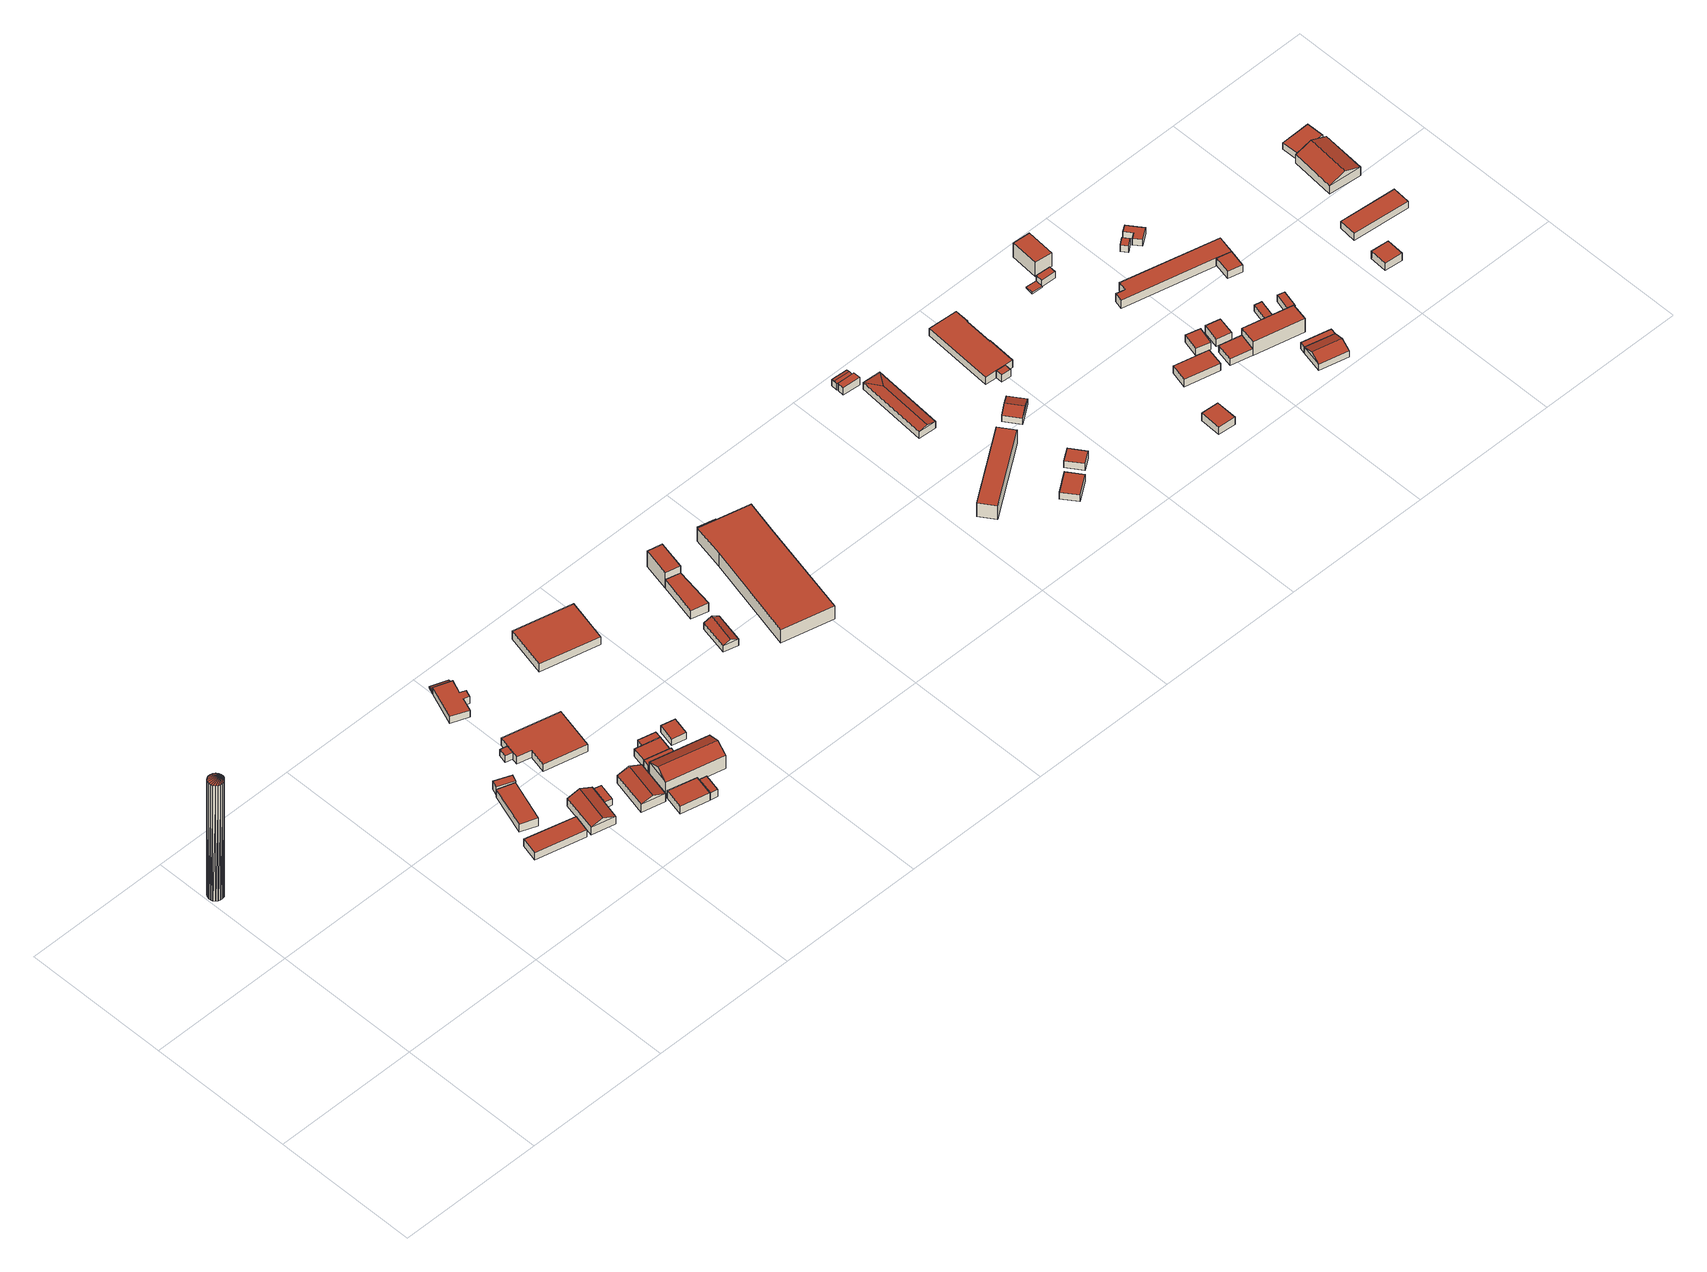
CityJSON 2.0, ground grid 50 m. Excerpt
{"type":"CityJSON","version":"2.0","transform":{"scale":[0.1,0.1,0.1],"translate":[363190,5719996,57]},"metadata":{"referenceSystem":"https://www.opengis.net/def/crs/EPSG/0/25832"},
"CityObjects":{
"building1":{"type":"Building","attributes":{"Geometrietyp2DReferenz":"1000","Gemeindeschluessel":"05513000","function":"51002_1251","roofType":"1000","measuredHeight":48.23},"geometry":[{"type":"Solid","lod":"2","boundaries":[[[[0,1,2]],[[1,3,2]],[[4,5,0]],[[5,1,0]],[[6,7,4]],[[7,5,4]],[[8,9,6]],[[9,7,6]],[[10,11,8]],[[11,9,8]],[[12,13,10]],[[13,11,10]],[[14,15,12]],[[15,13,12]],[[16,17,14]],[[17,15,14]],[[18,19,16]],[[19,17,16]],[[20,21,18]],[[21,19,18]],[[22,23,20]],[[23,21,20]],[[24,25,22]],[[25,23,22]],[[26,27,24]],[[27,25,24]],[[28,29,26]],[[29,27,26]],[[30,31,28]],[[31,29,28]],[[32,33,30]],[[33,31,30]],[[34,35,32]],[[35,33,32]],[[36,37,38]],[[38,37,34]],[[37,35,34]],[[39,36,38]],[[2,3,39]],[[3,36,39]],[[3,1,36]],[[1,5,36]],[[5,7,36]],[[7,9,36]],[[9,11,36]],[[11,13,36]],[[13,15,36]],[[15,17,36]],[[17,19,36]],[[19,21,36]],[[21,23,36]],[[23,25,36]],[[25,27,36]],[[27,29,36]],[[29,31,36]],[[31,33,36]],[[33,35,36]],[[35,37,36]],[[0,2,4]],[[2,39,4]],[[39,38,4]],[[38,34,4]],[[34,32,4]],[[32,30,4]],[[30,28,4]],[[28,26,4]],[[26,24,4]],[[24,22,4]],[[22,20,4]],[[20,18,4]],[[18,16,4]],[[16,14,4]],[[14,12,4]],[[12,10,4]],[[10,8,4]],[[8,6,4]]]],"semantics":{"surfaces":[{"type":"WallSurface"},{"type":"GroundSurface"},{"type":"RoofSurface"}],"values":[[0,0,0,0,0,0,0,0,0,0,0,0,0,0,0,0,0,0,0,0,0,0,0,0,0,0,0,0,0,0,0,0,0,0,0,0,0,0,0,0,1,1,1,1,1,1,1,1,1,1,1,1,1,1,1,1,1,1,2,2,2,2,2,2,2,2,2,2,2,2,2,2,2,2,2,2]]}}]},
"building2":{"type":"Building","attributes":{"Geometrietyp2DReferenz":"3000","Gemeindeschluessel":"05513000","function":"31001_2200","roofType":"1000","measuredHeight":2.94},"address":[{"country":"Germany","locality":"Gelsenkirchen","thoroughfareNumber":"100","thoroughfareName":"Ulfkotter Straße"}],"geometry":[{"type":"Solid","lod":"2","boundaries":[[[[40,41,42,43]],[[44,45,41,40]],[[46,47,45,44]],[[43,42,47,46]],[[44,40,43,46]],[[41,45,47,42]]]],"semantics":{"surfaces":[{"type":"WallSurface"},{"type":"RoofSurface"},{"type":"GroundSurface"}],"values":[[0,0,0,0,1,2]]}}]},
"building3":{"type":"Building","attributes":{"Geometrietyp2DReferenz":"3000","Gemeindeschluessel":"05513000","function":"31001_2200","roofType":"1000","measuredHeight":3.27},"address":[{"country":"Germany","locality":"Gelsenkirchen","thoroughfareNumber":"100","thoroughfareName":"Ulfkotter Straße"}],"geometry":[{"type":"Solid","lod":"2","boundaries":[[[[48,49,50,51]],[[52,53,49,48]],[[54,55,53,52]],[[51,50,55,54]],[[52,48,51,54]],[[49,53,55,50]]]],"semantics":{"surfaces":[{"type":"WallSurface"},{"type":"RoofSurface"},{"type":"GroundSurface"}],"values":[[0,0,0,0,1,2]]}}]},
"building4":{"type":"Building","attributes":{"Geometrietyp2DReferenz":"3000","Gemeindeschluessel":"05513000","function":"31001_2200","roofType":"1000","measuredHeight":3.26},"address":[{"country":"Germany","locality":"Gelsenkirchen","thoroughfareNumber":"100","thoroughfareName":"Ulfkotter Straße"}],"geometry":[{"type":"Solid","lod":"2","boundaries":[[[[56,57,58,59]],[[60,56,59,61]],[[62,57,56,60]],[[63,58,57,62]],[[61,59,58,63]],[[62,60,61,63]]]],"semantics":{"surfaces":[{"type":"GroundSurface"},{"type":"WallSurface"},{"type":"RoofSurface"}],"values":[[0,1,1,1,1,2]]}}]},
"building5":{"type":"Building","attributes":{"Geometrietyp2DReferenz":"3000","Gemeindeschluessel":"05513000","function":"31001_2200","roofType":"3100","measuredHeight":4.9},"address":[{"country":"Germany","locality":"Gelsenkirchen","thoroughfareNumber":"100","thoroughfareName":"Ulfkotter Straße"}],"geometry":[{"type":"Solid","lod":"2","boundaries":[[[[64,65,66,67]],[[68,69,65,64]],[[70,71,69,68]],[[67,66,71,70]],[[64,72,68]],[[70,73,67]],[[67,73,72,64]],[[68,72,73,70]],[[65,69,71,66]]]],"semantics":{"surfaces":[{"type":"WallSurface"},{"type":"RoofSurface"},{"type":"GroundSurface"}],"values":[[0,0,0,0,0,0,1,1,2]]}}]},
"building6":{"type":"Building","attributes":{"Geometrietyp2DReferenz":"3000","Gemeindeschluessel":"05513000","function":"31001_2200","roofType":"1000","measuredHeight":2.6},"address":[{"country":"Germany","locality":"Gelsenkirchen","thoroughfareNumber":"100","thoroughfareName":"Ulfkotter Straße"}],"geometry":[{"type":"Solid","lod":"2","boundaries":[[[[74,75,76,77]],[[78,79,75,74]],[[80,81,79,78]],[[77,76,81,80]],[[78,74,77,80]],[[75,79,81,76]]]],"semantics":{"surfaces":[{"type":"WallSurface"},{"type":"RoofSurface"},{"type":"GroundSurface"}],"values":[[0,0,0,0,1,2]]}}]},
"building7":{"type":"Building","attributes":{"Geometrietyp2DReferenz":"3000","Gemeindeschluessel":"05513000","function":"31001_2200","roofType":"1000","measuredHeight":2.62},"address":[{"country":"Germany","locality":"Gelsenkirchen","thoroughfareNumber":"100","thoroughfareName":"Ulfkotter Straße"}],"geometry":[{"type":"Solid","lod":"2","boundaries":[[[[82,83,84,85]],[[86,87,83,82]],[[88,89,87,86]],[[85,84,89,88]],[[86,82,85,88]],[[83,87,89,84]]]],"semantics":{"surfaces":[{"type":"WallSurface"},{"type":"RoofSurface"},{"type":"GroundSurface"}],"values":[[0,0,0,0,1,2]]}}]},
"building8":{"type":"Building","attributes":{"Geometrietyp2DReferenz":"3000","Gemeindeschluessel":"05513000","function":"31001_2200","roofType":"3100","measuredHeight":4.83},"address":[{"country":"Germany","locality":"Gelsenkirchen","thoroughfareNumber":"100","thoroughfareName":"Ulfkotter Straße"}],"geometry":[{"type":"Solid","lod":"2","boundaries":[[[[90,91,92,93]],[[94,95,91,90]],[[96,97,95,94]],[[93,92,97,96]],[[90,98,94]],[[96,99,93]],[[93,99,98,90]],[[94,98,99,96]],[[91,95,97,92]]]],"semantics":{"surfaces":[{"type":"WallSurface"},{"type":"RoofSurface"},{"type":"GroundSurface"}],"values":[[0,0,0,0,0,0,1,1,2]]}}]},
"building9":{"type":"Building","attributes":{"Geometrietyp2DReferenz":"3000","Gemeindeschluessel":"05513000","function":"31001_2200","roofType":"1000","measuredHeight":2.91},"address":[{"country":"Germany","locality":"Gelsenkirchen","thoroughfareNumber":"100","thoroughfareName":"Ulfkotter Straße"}],"geometry":[{"type":"Solid","lod":"2","boundaries":[[[[100,101,102,103]],[[104,105,101,100]],[[106,107,105,104]],[[108,109,107,106]],[[110,111,109,108]],[[103,102,111,110]],[[108,106,104,100,103,110]],[[101,105,107,109,111,102]]]],"semantics":{"surfaces":[{"type":"WallSurface"},{"type":"RoofSurface"},{"type":"GroundSurface"}],"values":[[0,0,0,0,0,0,1,2]]}}]},
"building10":{"type":"Building","attributes":{"Geometrietyp2DReferenz":"3000","Gemeindeschluessel":"05513000","function":"31001_2200","roofType":"1000","measuredHeight":3.16},"address":[{"country":"Germany","locality":"Gelsenkirchen","thoroughfareNumber":"100","thoroughfareName":"Ulfkotter Straße"}],"geometry":[{"type":"Solid","lod":"2","boundaries":[[[[112,113,114,115]],[[116,117,113,112]],[[118,119,117,116]],[[115,114,119,118]],[[116,112,115,118]],[[113,117,119,114]]]],"semantics":{"surfaces":[{"type":"WallSurface"},{"type":"RoofSurface"},{"type":"GroundSurface"}],"values":[[0,0,0,0,1,2]]}}]},
"building11":{"type":"Building","attributes":{"Geometrietyp2DReferenz":"3000","Gemeindeschluessel":"05513000","function":"31001_2200","roofType":"1000","measuredHeight":2.81},"address":[{"country":"Germany","locality":"Gelsenkirchen","thoroughfareNumber":"100","thoroughfareName":"Ulfkotter Straße"}],"geometry":[{"type":"Solid","lod":"2","boundaries":[[[[120,121,122,123]],[[124,125,121,120]],[[126,127,125,124]],[[128,129,127,126]],[[130,131,129,128]],[[132,133,131,130]],[[134,135,133,132]],[[123,122,135,134]],[[132,130,128,126,124,120,123,134]],[[121,125,127,129,131,133,135,122]]]],"semantics":{"surfaces":[{"type":"WallSurface"},{"type":"RoofSurface"},{"type":"GroundSurface"}],"values":[[0,0,0,0,0,0,0,0,1,2]]}}]},
"building12":{"type":"Building","attributes":{"Geometrietyp2DReferenz":"3000","Gemeindeschluessel":"05513000","function":"31001_2200","roofType":"3100","measuredHeight":1.01},"address":[{"country":"Germany","locality":"Gelsenkirchen","thoroughfareNumber":"100","thoroughfareName":"Ulfkotter Straße"}],"geometry":[{"type":"Solid","lod":"2","boundaries":[[[[136,137,138,139]],[[140,141,137,136]],[[142,143,141,140]],[[139,138,143,142]],[[136,144,140]],[[142,145,139]],[[139,145,144,136]],[[140,144,145,142]],[[137,141,143,138]]]],"semantics":{"surfaces":[{"type":"WallSurface"},{"type":"RoofSurface"},{"type":"GroundSurface"}],"values":[[0,0,0,0,0,0,1,1,2]]}}]},
"building13":{"type":"Building","attributes":{"Geometrietyp2DReferenz":"3000","Gemeindeschluessel":"05513000","function":"31001_2200","roofType":"1000","measuredHeight":2.93},"address":[{"country":"Germany","locality":"Gelsenkirchen","thoroughfareNumber":"100","thoroughfareName":"Ulfkotter Straße"}],"geometry":[{"type":"Solid","lod":"2","boundaries":[[[[146,147,148,149]],[[150,151,147,146]],[[152,153,151,150]],[[149,148,153,152]],[[150,146,149,152]],[[147,151,153,148]]]],"semantics":{"surfaces":[{"type":"WallSurface"},{"type":"RoofSurface"},{"type":"GroundSurface"}],"values":[[0,0,0,0,1,2]]}}]},
"building14":{"type":"Building","attributes":{"Geometrietyp2DReferenz":"3000","Gemeindeschluessel":"05513000","function":"31001_2200","roofType":"1000","measuredHeight":2.98},"address":[{"country":"Germany","locality":"Gelsenkirchen","thoroughfareNumber":"100","thoroughfareName":"Ulfkotter Straße"}],"geometry":[{"type":"Solid","lod":"2","boundaries":[[[[154,155,156,157]],[[158,159,155,154]],[[160,161,159,158]],[[162,163,161,160]],[[157,156,163,162]],[[160,158,154,157,162]],[[155,159,161,163,156]]]],"semantics":{"surfaces":[{"type":"WallSurface"},{"type":"RoofSurface"},{"type":"GroundSurface"}],"values":[[0,0,0,0,0,1,2]]}}]},
"building15":{"type":"Building","attributes":{"Geometrietyp2DReferenz":"3000","Gemeindeschluessel":"05513000","function":"31001_2200","roofType":"3100","measuredHeight":7.47},"address":[{"country":"Germany","locality":"Gelsenkirchen","thoroughfareNumber":"100","thoroughfareName":"Ulfkotter Straße"}],"geometry":[{"type":"Solid","lod":"2","boundaries":[[[[164,165,166,167]],[[168,169,165,164]],[[170,171,169,168]],[[167,166,171,170]],[[164,172,168]],[[170,173,167]],[[167,173,172,164]],[[168,172,173,170]],[[165,169,171,166]]]],"semantics":{"surfaces":[{"type":"WallSurface"},{"type":"RoofSurface"},{"type":"GroundSurface"}],"values":[[0,0,0,0,0,0,1,1,2]]}}]},
"building16":{"type":"Building","attributes":{"Geometrietyp2DReferenz":"3000","Gemeindeschluessel":"05513000","function":"31001_2200","roofType":"1000","measuredHeight":2.99},"address":[{"country":"Germany","locality":"Gelsenkirchen","thoroughfareNumber":"100","thoroughfareName":"Ulfkotter Straße"}],"geometry":[{"type":"Solid","lod":"2","boundaries":[[[[174,175,176,177]],[[178,179,175,174]],[[154,155,179,178]],[[157,156,155,154]],[[177,176,156,157]],[[154,178,174,177,157]],[[175,179,155,156,176]]]],"semantics":{"surfaces":[{"type":"WallSurface"},{"type":"RoofSurface"},{"type":"GroundSurface"}],"values":[[0,0,0,0,0,1,2]]}}]},
"building17":{"type":"Building","attributes":{"Geometrietyp2DReferenz":"3000","Gemeindeschluessel":"05513000","function":"31001_2200","roofType":"1000","measuredHeight":2.95},"address":[{"country":"Germany","locality":"Gelsenkirchen","thoroughfareNumber":"100","thoroughfareName":"Ulfkotter Straße"}],"geometry":[{"type":"Solid","lod":"2","boundaries":[[[[180,181,182,183]],[[178,179,181,180]],[[174,175,179,178]],[[183,182,175,174]],[[178,180,183,174]],[[181,179,175,182]]]],"semantics":{"surfaces":[{"type":"WallSurface"},{"type":"RoofSurface"},{"type":"GroundSurface"}],"values":[[0,0,0,0,1,2]]}}]},
"building18":{"type":"Building","attributes":{"Geometrietyp2DReferenz":"3000","Gemeindeschluessel":"05513000","function":"31001_2200","roofType":"1000","measuredHeight":2.64},"address":[{"country":"Germany","locality":"Gelsenkirchen","thoroughfareNumber":"100","thoroughfareName":"Ulfkotter Straße"}],"geometry":[{"type":"Solid","lod":"2","boundaries":[[[[184,185,186,187]],[[188,189,185,184]],[[190,191,189,188]],[[187,186,191,190]],[[188,184,187,190]],[[185,189,191,186]]]],"semantics":{"surfaces":[{"type":"WallSurface"},{"type":"RoofSurface"},{"type":"GroundSurface"}],"values":[[0,0,0,0,1,2]]}}]},
"building19":{"type":"Building","attributes":{"Geometrietyp2DReferenz":"3000","Gemeindeschluessel":"05513000","function":"31001_2200","roofType":"1000","measuredHeight":3.32},"address":[{"country":"Germany","locality":"Gelsenkirchen","thoroughfareNumber":"100","thoroughfareName":"Ulfkotter Straße"}],"geometry":[{"type":"Solid","lod":"2","boundaries":[[[[192,193,194,195]],[[196,197,193,192]],[[198,199,197,196]],[[195,194,199,198]],[[196,192,195,198]],[[193,197,199,194]]]],"semantics":{"surfaces":[{"type":"WallSurface"},{"type":"RoofSurface"},{"type":"GroundSurface"}],"values":[[0,0,0,0,1,2]]}}]},
"building20":{"type":"Building","attributes":{"Geometrietyp2DReferenz":"3000","Gemeindeschluessel":"05513000","function":"31001_2200","roofType":"3100","measuredHeight":3.9},"address":[{"country":"Germany","locality":"Gelsenkirchen","thoroughfareNumber":"100","thoroughfareName":"Ulfkotter Straße"}],"geometry":[{"type":"Solid","lod":"2","boundaries":[[[[200,201,202,203]],[[204,205,201,200]],[[206,207,205,204]],[[203,202,207,206]],[[200,208,204]],[[206,209,203]],[[203,209,208,200]],[[204,208,209,206]],[[201,205,207,202]]]],"semantics":{"surfaces":[{"type":"WallSurface"},{"type":"RoofSurface"},{"type":"GroundSurface"}],"values":[[0,0,0,0,0,0,1,1,2]]}}]},
"building21":{"type":"Building","attributes":{"Geometrietyp2DReferenz":"3000","Gemeindeschluessel":"05513000","function":"31001_2200","roofType":"1000","measuredHeight":3.46},"address":[{"country":"Germany","locality":"Gelsenkirchen","thoroughfareNumber":"100","thoroughfareName":"Ulfkotter Straße"}],"geometry":[{"type":"Solid","lod":"2","boundaries":[[[[210,211,212,213]],[[214,215,211,210]],[[216,217,215,214]],[[213,212,217,216]],[[214,210,213,216]],[[211,215,217,212]]]],"semantics":{"surfaces":[{"type":"WallSurface"},{"type":"RoofSurface"},{"type":"GroundSurface"}],"values":[[0,0,0,0,1,2]]}}]},
"building22":{"type":"Building","attributes":{"Geometrietyp2DReferenz":"3000","Gemeindeschluessel":"05513000","function":"31001_2200","roofType":"1000","measuredHeight":6.45},"address":[{"country":"Germany","locality":"Gelsenkirchen","thoroughfareNumber":"100","thoroughfareName":"Ulfkotter Straße"}],"geometry":[{"type":"Solid","lod":"2","boundaries":[[[[218,219,220,221]],[[222,223,219,218]],[[224,225,223,222]],[[221,220,225,224]],[[222,218,221,224]],[[219,223,225,220]]]],"semantics":{"surfaces":[{"type":"WallSurface"},{"type":"RoofSurface"},{"type":"GroundSurface"}],"values":[[0,0,0,0,1,2]]}}]},
"building23":{"type":"Building","attributes":{"Geometrietyp2DReferenz":"3000","Gemeindeschluessel":"05513000","function":"31001_2200","roofType":"1000","measuredHeight":5.52},"address":[{"country":"Germany","locality":"Gelsenkirchen","thoroughfareNumber":"100","thoroughfareName":"Ulfkotter Straße"}],"geometry":[{"type":"Solid","lod":"2","boundaries":[[[[226,227,228,229]],[[230,231,227,226]],[[232,233,231,230]],[[234,235,233,232]],[[236,237,235,234]],[[229,228,237,236]],[[234,232,230,226,229,236]],[[227,231,233,235,237,228]]]],"semantics":{"surfaces":[{"type":"WallSurface"},{"type":"RoofSurface"},{"type":"GroundSurface"}],"values":[[0,0,0,0,0,0,1,2]]}}]},
"building24":{"type":"Building","attributes":{"Geometrietyp2DReferenz":"3000","Gemeindeschluessel":"05513000","function":"31001_2200","roofType":"1000","measuredHeight":2.85},"address":[{"country":"Germany","locality":"Gelsenkirchen","thoroughfareNumber":"100","thoroughfareName":"Ulfkotter Straße"}],"geometry":[{"type":"Solid","lod":"2","boundaries":[[[[238,239,240,241]],[[242,243,239,238]],[[244,245,243,242]],[[241,240,245,244]],[[242,238,241,244]],[[239,243,245,240]]]],"semantics":{"surfaces":[{"type":"WallSurface"},{"type":"RoofSurface"},{"type":"GroundSurface"}],"values":[[0,0,0,0,1,2]]}}]},
"building25":{"type":"Building","attributes":{"Geometrietyp2DReferenz":"3000","Gemeindeschluessel":"05513000","function":"31001_2200","roofType":"1000","measuredHeight":0.83},"address":[{"country":"Germany","locality":"Gelsenkirchen","thoroughfareNumber":"100","thoroughfareName":"Ulfkotter Straße"}],"geometry":[{"type":"Solid","lod":"2","boundaries":[[[[246,247,248,249]],[[250,251,247,246]],[[252,253,251,250]],[[249,248,253,252]],[[250,246,249,252]],[[247,251,253,248]]]],"semantics":{"surfaces":[{"type":"WallSurface"},{"type":"RoofSurface"},{"type":"GroundSurface"}],"values":[[0,0,0,0,1,2]]}}]},
"building26":{"type":"Building","attributes":{"Geometrietyp2DReferenz":"3000","Gemeindeschluessel":"05513000","function":"31001_2200","roofType":"1000","measuredHeight":5.67},"address":[{"country":"Germany","locality":"Gelsenkirchen","thoroughfareNumber":"100","thoroughfareName":"Ulfkotter Straße"}],"geometry":[{"type":"Solid","lod":"2","boundaries":[[[[254,255,256,257]],[[258,259,255,254]],[[260,261,259,258]],[[257,256,261,260]],[[258,254,257,260]],[[255,259,261,256]]]],"semantics":{"surfaces":[{"type":"WallSurface"},{"type":"RoofSurface"},{"type":"GroundSurface"}],"values":[[0,0,0,0,1,2]]}}]},
"building27":{"type":"Building","attributes":{"Geometrietyp2DReferenz":"3000","Gemeindeschluessel":"05513000","function":"31001_2200","roofType":"1000","measuredHeight":2.82},"address":[{"country":"Germany","locality":"Gelsenkirchen","thoroughfareNumber":"100","thoroughfareName":"Ulfkotter Straße"}],"geometry":[{"type":"Solid","lod":"2","boundaries":[[[[262,263,264,265]],[[266,267,263,262]],[[268,269,267,266]],[[265,264,269,268]],[[266,262,265,268]],[[263,267,269,264]]]],"semantics":{"surfaces":[{"type":"WallSurface"},{"type":"RoofSurface"},{"type":"GroundSurface"}],"values":[[0,0,0,0,1,2]]}}]},
"building28":{"type":"Building","attributes":{"Geometrietyp2DReferenz":"3000","Gemeindeschluessel":"05513000","function":"31001_2200","roofType":"5000","measuredHeight":3.26},"address":[{"country":"Germany","locality":"Gelsenkirchen","thoroughfareNumber":"100","thoroughfareName":"Ulfkotter Straße"}],"geometry":[{"type":"Solid","lod":"2","boundaries":[[[[270,271,272,273]],[[274,275,271,270]],[[276,277,275,274]],[[273,272,277,276]],[[270,278,274]],[[276,279,273]],[[273,279,278,270]],[[274,278,279,276]],[[271,275,277,272]]]],"semantics":{"surfaces":[{"type":"WallSurface"},{"type":"RoofSurface"},{"type":"GroundSurface"}],"values":[[0,0,0,0,1,0,1,1,2]]}}]},
"building29":{"type":"Building","attributes":{"Geometrietyp2DReferenz":"3000","Gemeindeschluessel":"05513000","function":"31001_2200","roofType":"9999","measuredHeight":3},"address":[{"country":"Germany","locality":"Gelsenkirchen","thoroughfareNumber":"100","thoroughfareName":"Ulfkotter Straße"}],"geometry":[{"type":"Solid","lod":"2","boundaries":[[[[280,281,282,283]],[[281,284,285,282]],[[280,286,284,281]],[[283,287,286,280]],[[282,285,287,283]],[[284,286,287,285]]]],"semantics":{"surfaces":[{"type":"RoofSurface"},{"type":"WallSurface"},{"type":"GroundSurface"}],"values":[[0,1,1,1,1,2]]}}]},
"building30":{"type":"Building","attributes":{"Geometrietyp2DReferenz":"3000","Gemeindeschluessel":"05513000","function":"31001_2200","roofType":"3100","measuredHeight":2.88},"address":[{"country":"Germany","locality":"Gelsenkirchen","thoroughfareNumber":"100","thoroughfareName":"Ulfkotter Straße"}],"geometry":[{"type":"Solid","lod":"2","boundaries":[[[[288,289,290,291]],[[292,293,289,288]],[[294,295,293,292]],[[291,290,295,294]],[[288,296,292]],[[294,297,291]],[[291,297,296,288]],[[292,296,297,294]],[[289,293,295,290]]]],"semantics":{"surfaces":[{"type":"WallSurface"},{"type":"RoofSurface"},{"type":"GroundSurface"}],"values":[[0,0,0,0,0,0,1,1,2]]}}]},
"building31":{"type":"Building","attributes":{"Geometrietyp2DReferenz":"3000","Gemeindeschluessel":"05513000","function":"31001_2200","roofType":"1000","measuredHeight":2.76},"address":[{"country":"Germany","locality":"Gelsenkirchen","thoroughfareNumber":"100","thoroughfareName":"Ulfkotter Straße"}],"geometry":[{"type":"Solid","lod":"2","boundaries":[[[[298,299,300,301]],[[302,303,299,298]],[[304,305,303,302]],[[301,300,305,304]],[[302,298,301,304]],[[299,303,305,300]]]],"semantics":{"surfaces":[{"type":"WallSurface"},{"type":"RoofSurface"},{"type":"GroundSurface"}],"values":[[0,0,0,0,1,2]]}}]},
"building32":{"type":"Building","attributes":{"Geometrietyp2DReferenz":"3000","Gemeindeschluessel":"05513000","function":"31001_2200","roofType":"3100","measuredHeight":3.43},"address":[{"country":"Germany","locality":"Gelsenkirchen","thoroughfareNumber":"100","thoroughfareName":"Ulfkotter Straße"}],"geometry":[{"type":"Solid","lod":"2","boundaries":[[[[306,307,308,309]],[[310,311,307,306]],[[312,313,311,310]],[[309,308,313,312]],[[306,314,310]],[[312,315,309]],[[309,315,314,306]],[[310,314,315,312]],[[307,311,313,308]]]],"semantics":{"surfaces":[{"type":"WallSurface"},{"type":"RoofSurface"},{"type":"GroundSurface"}],"values":[[0,0,0,0,0,0,1,1,2]]}}]},
"building33":{"type":"Building","attributes":{"Geometrietyp2DReferenz":"3000","Gemeindeschluessel":"05513000","function":"31001_2200","roofType":"1000","measuredHeight":2.84},"address":[{"country":"Germany","locality":"Gelsenkirchen","thoroughfareNumber":"100","thoroughfareName":"Ulfkotter Straße"}],"geometry":[{"type":"Solid","lod":"2","boundaries":[[[[316,317,318,319]],[[320,321,317,316]],[[322,323,321,320]],[[319,318,323,322]],[[320,316,319,322]],[[317,321,323,318]]]],"semantics":{"surfaces":[{"type":"WallSurface"},{"type":"RoofSurface"},{"type":"GroundSurface"}],"values":[[0,0,0,0,1,2]]}}]},
"building34":{"type":"Building","attributes":{"Geometrietyp2DReferenz":"3000","Gemeindeschluessel":"05513000","function":"31001_2200","roofType":"1000","measuredHeight":3.06},"address":[{"country":"Germany","locality":"Gelsenkirchen","thoroughfareNumber":"100","thoroughfareName":"Ulfkotter Straße"}],"geometry":[{"type":"Solid","lod":"2","boundaries":[[[[324,325,326,327]],[[328,329,325,324]],[[330,331,329,328]],[[332,333,331,330]],[[334,335,333,332]],[[336,337,335,334]],[[316,338,337,336]],[[319,339,338,316]],[[340,341,339,319]],[[327,326,341,340]],[[319,316,336,334,332,330,328,324,327,340]],[[325,329,331,333,335,337,338,339,341,326]]]],"semantics":{"surfaces":[{"type":"WallSurface"},{"type":"RoofSurface"},{"type":"GroundSurface"}],"values":[[0,0,0,0,0,0,0,0,0,0,1,2]]}}]},
"building35":{"type":"Building","attributes":{"Geometrietyp2DReferenz":"3000","Gemeindeschluessel":"05513000","function":"31001_2200","roofType":"1000","measuredHeight":3.01},"address":[{"country":"Germany","locality":"Gelsenkirchen","thoroughfareNumber":"100","thoroughfareName":"Ulfkotter Straße"}],"geometry":[{"type":"Solid","lod":"2","boundaries":[[[[342,343,344,345]],[[346,347,343,342]],[[348,349,347,346]],[[345,344,349,348]],[[346,342,345,348]],[[343,347,349,344]]]],"semantics":{"surfaces":[{"type":"WallSurface"},{"type":"RoofSurface"},{"type":"GroundSurface"}],"values":[[0,0,0,0,1,2]]}}]},
"building36":{"type":"Building","attributes":{"Geometrietyp2DReferenz":"3000","Gemeindeschluessel":"05513000","function":"31001_2200","roofType":"1000","measuredHeight":3.14},"address":[{"country":"Germany","locality":"Gelsenkirchen","thoroughfareNumber":"100","thoroughfareName":"Ulfkotter Straße"}],"geometry":[{"type":"Solid","lod":"2","boundaries":[[[[350,351,352,353]],[[354,355,351,350]],[[356,357,355,354]],[[353,352,357,356]],[[354,350,353,356]],[[351,355,357,352]]]],"semantics":{"surfaces":[{"type":"WallSurface"},{"type":"RoofSurface"},{"type":"GroundSurface"}],"values":[[0,0,0,0,1,2]]}}]},
"building37":{"type":"Building","attributes":{"Geometrietyp2DReferenz":"3000","Gemeindeschluessel":"05513000","function":"31001_2200","roofType":"9999","measuredHeight":0.441},"address":[{"country":"Germany","locality":"Gelsenkirchen","thoroughfareNumber":"100","thoroughfareName":"Ulfkotter Straße"}],"geometry":[{"type":"Solid","lod":"2","boundaries":[[[[358,359,360,361]],[[359,362,363,360]],[[358,364,362,359]],[[361,365,364,358]],[[360,363,365,361]],[[362,364,365,363]]]],"semantics":{"surfaces":[{"type":"RoofSurface"},{"type":"WallSurface"},{"type":"GroundSurface"}],"values":[[0,1,1,1,1,2]]}}]},
"building38":{"type":"Building","attributes":{"Geometrietyp2DReferenz":"3000","Gemeindeschluessel":"05513000","function":"31001_2200","roofType":"1000","measuredHeight":2.91},"address":[{"country":"Germany","locality":"Gelsenkirchen","thoroughfareNumber":"100","thoroughfareName":"Ulfkotter Straße"}],"geometry":[{"type":"Solid","lod":"2","boundaries":[[[[366,367,368,369]],[[370,371,367,366]],[[372,373,371,370]],[[369,368,373,372]],[[370,366,369,372]],[[367,371,373,368]]]],"semantics":{"surfaces":[{"type":"WallSurface"},{"type":"RoofSurface"},{"type":"GroundSurface"}],"values":[[0,0,0,0,1,2]]}}]},
"building39":{"type":"Building","attributes":{"Geometrietyp2DReferenz":"3000","Gemeindeschluessel":"05513000","function":"31001_2200","roofType":"1000","measuredHeight":2.85},"address":[{"country":"Germany","locality":"Gelsenkirchen","thoroughfareNumber":"100","thoroughfareName":"Ulfkotter Straße"}],"geometry":[{"type":"Solid","lod":"2","boundaries":[[[[374,375,376,377]],[[378,379,375,374]],[[380,381,379,378]],[[377,376,381,380]],[[378,374,377,380]],[[375,379,381,376]]]],"semantics":{"surfaces":[{"type":"WallSurface"},{"type":"RoofSurface"},{"type":"GroundSurface"}],"values":[[0,0,0,0,1,2]]}}]},
"building40":{"type":"Building","attributes":{"Geometrietyp2DReferenz":"3000","Gemeindeschluessel":"05513000","function":"31001_2523","roofType":"1000","measuredHeight":2.73},"address":[{"country":"Germany","locality":"Gelsenkirchen","thoroughfareNumber":"100","thoroughfareName":"Ulfkotter Straße"}],"geometry":[{"type":"Solid","lod":"2","boundaries":[[[[382,383,384,385]],[[386,387,383,382]],[[388,389,387,386]],[[385,384,389,388]],[[386,382,385,388]],[[383,387,389,384]]]],"semantics":{"surfaces":[{"type":"WallSurface"},{"type":"RoofSurface"},{"type":"GroundSurface"}],"values":[[0,0,0,0,1,2]]}}]},
"building41":{"type":"Building","attributes":{"Geometrietyp2DReferenz":"3000","Gemeindeschluessel":"05513000","function":"31001_2200","roofType":"1000","measuredHeight":3},"address":[{"country":"Germany","locality":"Gelsenkirchen","thoroughfareNumber":"100","thoroughfareName":"Ulfkotter Straße"}],"geometry":[{"type":"Solid","lod":"2","boundaries":[[[[390,391,392,393]],[[394,395,391,390]],[[396,397,395,394]],[[393,392,397,396]],[[394,390,393,396]],[[391,395,397,392]]]],"semantics":{"surfaces":[{"type":"WallSurface"},{"type":"RoofSurface"},{"type":"GroundSurface"}],"values":[[0,0,0,0,1,2]]}}]},
"building42":{"type":"Building","attributes":{"Geometrietyp2DReferenz":"3000","Gemeindeschluessel":"05513000","function":"31001_2200","roofType":"1000","measuredHeight":5.84},"address":[{"country":"Germany","locality":"Gelsenkirchen","thoroughfareNumber":"100","thoroughfareName":"Ulfkotter Straße"}],"geometry":[{"type":"Solid","lod":"2","boundaries":[[[[398,399,400,401]],[[402,403,399,398]],[[404,405,403,402]],[[401,400,405,404]],[[402,398,401,404]],[[399,403,405,400]]]],"semantics":{"surfaces":[{"type":"WallSurface"},{"type":"RoofSurface"},{"type":"GroundSurface"}],"values":[[0,0,0,0,1,2]]}}]},
"building43":{"type":"Building","attributes":{"Geometrietyp2DReferenz":"3000","Gemeindeschluessel":"05513000","function":"31001_2200","roofType":"1000","measuredHeight":5.6},"address":[{"country":"Germany","locality":"Gelsenkirchen","thoroughfareNumber":"100","thoroughfareName":"Ulfkotter Straße"}],"geometry":[{"type":"Solid","lod":"2","boundaries":[[[[406,407,375,408]],[[409,410,407,406]],[[411,412,410,409]],[[413,414,412,411]],[[408,375,414,413]],[[411,409,406,408,413]],[[407,410,412,414,375]]]],"semantics":{"surfaces":[{"type":"WallSurface"},{"type":"RoofSurface"},{"type":"GroundSurface"}],"values":[[0,0,0,0,0,1,2]]}}]},
"building44":{"type":"Building","attributes":{"Geometrietyp2DReferenz":"3000","Gemeindeschluessel":"05513000","function":"31001_2200","roofType":"3100","measuredHeight":4.05},"address":[{"country":"Germany","locality":"Gelsenkirchen","thoroughfareNumber":"100","thoroughfareName":"Ulfkotter Straße"}],"geometry":[{"type":"Solid","lod":"2","boundaries":[[[[415,416,417,418]],[[419,420,416,415]],[[421,422,420,419]],[[418,417,422,421]],[[415,423,419]],[[421,424,418]],[[418,424,423,415]],[[419,423,424,421]],[[416,420,422,417]]]],"semantics":{"surfaces":[{"type":"WallSurface"},{"type":"RoofSurface"},{"type":"GroundSurface"}],"values":[[0,0,0,0,0,0,1,1,2]]}}]},
"building45":{"type":"Building","attributes":{"Geometrietyp2DReferenz":"3000","Gemeindeschluessel":"05513000","function":"31001_2200","roofType":"1000","measuredHeight":2.48},"address":[{"country":"Germany","locality":"Gelsenkirchen","thoroughfareNumber":"100","thoroughfareName":"Ulfkotter Straße"}],"geometry":[{"type":"Solid","lod":"2","boundaries":[[[[425,426,427,428]],[[429,416,426,425]],[[430,417,416,429]],[[428,427,417,430]],[[429,425,428,430]],[[426,416,417,427]]]],"semantics":{"surfaces":[{"type":"WallSurface"},{"type":"RoofSurface"},{"type":"GroundSurface"}],"values":[[0,0,0,0,1,2]]}}]},
"building46":{"type":"Building","attributes":{"Geometrietyp2DReferenz":"3000","Gemeindeschluessel":"05513000","function":"31001_2200","roofType":"1000","measuredHeight":2.67},"address":[{"country":"Germany","locality":"Gelsenkirchen","thoroughfareNumber":"100","thoroughfareName":"Ulfkotter Straße"}],"geometry":[{"type":"Solid","lod":"2","boundaries":[[[[431,432,433,434]],[[435,436,432,431]],[[437,438,436,435]],[[434,433,438,437]],[[435,431,434,437]],[[432,436,438,433]]]],"semantics":{"surfaces":[{"type":"WallSurface"},{"type":"RoofSurface"},{"type":"GroundSurface"}],"values":[[0,0,0,0,1,2]]}}]},
"building47":{"type":"Building","attributes":{"Geometrietyp2DReferenz":"3000","Gemeindeschluessel":"05513000","function":"31001_2200","roofType":"1000","measuredHeight":3.36},"address":[{"country":"Germany","locality":"Gelsenkirchen","thoroughfareNumber":"100","thoroughfareName":"Ulfkotter Straße"}],"geometry":[{"type":"Solid","lod":"2","boundaries":[[[[439,440,441,442]],[[443,444,440,439]],[[445,446,444,443]],[[447,448,446,445]],[[449,450,448,447]],[[451,452,450,449]],[[442,441,452,451]],[[449,447,445,443,439,442,451]],[[440,444,446,448,450,452,441]]]],"semantics":{"surfaces":[{"type":"WallSurface"},{"type":"RoofSurface"},{"type":"GroundSurface"}],"values":[[0,0,0,0,0,0,0,1,2]]}}]},
"building48":{"type":"Building","attributes":{"Geometrietyp2DReferenz":"3000","Gemeindeschluessel":"05513000","function":"31001_2200","roofType":"1000","measuredHeight":2.75},"address":[{"country":"Germany","locality":"Gelsenkirchen","thoroughfareNumber":"100","thoroughfareName":"Ulfkotter Straße"}],"geometry":[{"type":"Solid","lod":"2","boundaries":[[[[453,454,455,456]],[[457,458,454,453]],[[459,460,458,457]],[[456,455,460,459]],[[457,453,456,459]],[[454,458,460,455]]]],"semantics":{"surfaces":[{"type":"WallSurface"},{"type":"RoofSurface"},{"type":"GroundSurface"}],"values":[[0,0,0,0,1,2]]}}]},
"building49":{"type":"Building","attributes":{"Geometrietyp2DReferenz":"3000","Gemeindeschluessel":"05513000","function":"31001_2200","roofType":"1000","measuredHeight":2.69},"address":[{"country":"Germany","locality":"Gelsenkirchen","thoroughfareNumber":"100","thoroughfareName":"Ulfkotter Straße"}],"geometry":[{"type":"Solid","lod":"2","boundaries":[[[[461,462,463,464]],[[465,466,462,461]],[[467,468,466,465]],[[464,463,468,467]],[[465,461,464,467]],[[462,466,468,463]]]],"semantics":{"surfaces":[{"type":"WallSurface"},{"type":"RoofSurface"},{"type":"GroundSurface"}],"values":[[0,0,0,0,1,2]]}}]},
"building50":{"type":"Building","attributes":{"Geometrietyp2DReferenz":"3000","Gemeindeschluessel":"05513000","function":"31001_2200","roofType":"1000","measuredHeight":2.57},"address":[{"country":"Germany","locality":"Gelsenkirchen","thoroughfareNumber":"100","thoroughfareName":"Ulfkotter Straße"}],"geometry":[{"type":"Solid","lod":"2","boundaries":[[[[469,470,471,472]],[[473,474,470,469]],[[475,476,474,473]],[[477,478,476,475]],[[479,480,478,477]],[[472,471,480,479]],[[477,475,473,469,472,479]],[[470,474,476,478,480,471]]]],"semantics":{"surfaces":[{"type":"WallSurface"},{"type":"RoofSurface"},{"type":"GroundSurface"}],"values":[[0,0,0,0,0,0,1,2]]}}]},
"building51":{"type":"Building","attributes":{"Geometrietyp2DReferenz":"3000","Gemeindeschluessel":"05513000","function":"31001_2200","roofType":"1000","measuredHeight":2.9},"address":[{"country":"Germany","locality":"Gelsenkirchen","thoroughfareNumber":"100","thoroughfareName":"Ulfkotter Straße"}],"geometry":[{"type":"Solid","lod":"2","boundaries":[[[[447,481,482,449]],[[483,484,481,447]],[[485,486,484,483]],[[449,482,486,485]],[[483,447,449,485]],[[481,484,486,482]]]],"semantics":{"surfaces":[{"type":"WallSurface"},{"type":"RoofSurface"},{"type":"GroundSurface"}],"values":[[0,0,0,0,1,2]]}}]},
"building52":{"type":"Building","attributes":{"Geometrietyp2DReferenz":"3000","Gemeindeschluessel":"05513000","function":"31001_2200","roofType":"1000","measuredHeight":3.02},"address":[{"country":"Germany","locality":"Gelsenkirchen","thoroughfareNumber":"100","thoroughfareName":"Ulfkotter Straße"}],"geometry":[{"type":"Solid","lod":"2","boundaries":[[[[487,488,489,490]],[[491,492,488,487]],[[493,494,492,491]],[[490,489,494,493]],[[491,487,490,493]],[[488,492,494,489]]]],"semantics":{"surfaces":[{"type":"WallSurface"},{"type":"RoofSurface"},{"type":"GroundSurface"}],"values":[[0,0,0,0,1,2]]}}]},
"building53":{"type":"Building","attributes":{"Geometrietyp2DReferenz":"3000","Gemeindeschluessel":"05513000","function":"31001_2200","roofType":"1000","measuredHeight":2.99},"address":[{"country":"Germany","locality":"Gelsenkirchen","thoroughfareNumber":"100","thoroughfareName":"Ulfkotter Straße"}],"geometry":[{"type":"Solid","lod":"2","boundaries":[[[[495,496,497,498]],[[499,500,496,495]],[[501,502,500,499]],[[498,497,502,501]],[[499,495,498,501]],[[496,500,502,497]]]],"semantics":{"surfaces":[{"type":"WallSurface"},{"type":"RoofSurface"},{"type":"GroundSurface"}],"values":[[0,0,0,0,1,2]]}}]},
"building54":{"type":"Building","attributes":{"Geometrietyp2DReferenz":"3000","Gemeindeschluessel":"05513000","function":"31001_2200","roofType":"3100","measuredHeight":5.87},"address":[{"country":"Germany","locality":"Gelsenkirchen","thoroughfareNumber":"100","thoroughfareName":"Ulfkotter Straße"}],"geometry":[{"type":"Solid","lod":"2","boundaries":[[[[503,504,505,506]],[[507,508,504,503]],[[509,510,508,507]],[[506,505,510,509]],[[503,511,507]],[[509,512,506]],[[506,512,511,503]],[[507,511,512,509]],[[504,508,510,505]]]],"semantics":{"surfaces":[{"type":"WallSurface"},{"type":"RoofSurface"},{"type":"GroundSurface"}],"values":[[0,0,0,0,0,0,1,1,2]]}}]},
"building55":{"type":"Building","attributes":{"Geometrietyp2DReferenz":"3000","Gemeindeschluessel":"05513000","function":"31001_2200","roofType":"1000","measuredHeight":2.65},"address":[{"country":"Germany","locality":"Gelsenkirchen","thoroughfareNumber":"100","thoroughfareName":"Ulfkotter Straße"}],"geometry":[{"type":"Solid","lod":"2","boundaries":[[[[513,514,515,516]],[[517,518,514,513]],[[519,520,518,517]],[[516,515,520,519]],[[517,513,516,519]],[[514,518,520,515]]]],"semantics":{"surfaces":[{"type":"WallSurface"},{"type":"RoofSurface"},{"type":"GroundSurface"}],"values":[[0,0,0,0,1,2]]}}]}
},
"vertices":[
[54,821,485],[54,821,3],[49,827,485],[49,827,3],[56,813,485],[56,813,3],[56,805,485],[56,805,3],[54,798,485],[54,798,3],[49,792,485],[49,792,3],[43,787,485],[43,787,3],[35,785,485],[35,785,3],[27,785,485],[27,785,3],[20,787,485],[20,787,3],[14,792,485],[14,792,3],[9,798,485],[9,798,3],[7,805,485],[7,805,3],[7,813,485],[7,813,3],[9,821,485],[9,821,3],[14,827,485],[14,827,3],[20,832,485],[20,832,3],[27,834,485],[27,834,3],[43,832,3],[35,834,3],[35,834,485],[43,832,485],
[936,282,46],[936,282,17],[770,324,17],[770,324,46],[921,224,46],[921,224,17],[755,265,46],[755,265,17],
[906,495,44],[906,495,12],[849,514,12],[849,514,44],[857,353,44],[857,353,12],[801,374,44],[801,374,12],
[918,519,14],[909,496,14],[853,518,14],[862,542,14],[918,519,47],[862,542,47],[909,496,47],[853,518,47],
[1012,200,51],[1012,200,20],[1043,326,20],[1043,326,51],[933,219,51],[933,219,20],[963,345,51],[963,345,20],[972,209,69],[1003,336,69],
[1069,316,47],[1069,316,21],[1045,322,21],[1045,322,47],[1055,257,47],[1055,257,21],[1031,263,47],[1031,263,21],
[988,611,42],[988,611,16],[964,617,16],[964,617,42],[982,582,42],[982,582,16],[957,588,42],[957,588,16],
[1171,162,54],[1171,162,21],[1201,288,21],[1201,288,54],[1093,181,54],[1093,181,21],[1123,307,54],[1123,307,21],[1132,172,69],[1162,298,69],
[1186,597,44],[1186,597,15],[996,643,15],[996,643,44],[1152,455,44],[1152,455,15],[1010,489,44],[1010,489,15],[1024,549,44],[1024,549,15],[976,561,44],[976,561,15],
[1278,144,53],[1278,144,22],[1183,167,22],[1183,167,53],[1262,77,53],[1262,77,22],[1167,99,53],[1167,99,22],
[1058,902,33],[1058,902,5],[1001,923,5],[1001,923,33],[1041,857,33],[1041,857,5],[1059,849,33],[1059,849,5],[1050,825,33],[1050,825,5],[1031,832,33],[1031,832,5],[1014,787,33],[1014,787,5],[957,810,33],[957,810,5],
[1067,927,10],[1067,927,4],[1010,947,4],[1010,947,10],[1059,904,10],[1059,904,4],[1002,924,10],[1002,924,4],[1063,915,15],[1006,935,15],
[1301,129,53],[1301,129,24],[1277,135,24],[1277,135,53],[1287,70,53],[1287,70,24],[1264,76,53],[1264,76,24],
[1301,278,51],[1301,278,21],[1218,298,21],[1218,298,51],[1306,276,51],[1306,276,21],[1300,253,51],[1300,253,21],[1212,274,51],[1212,274,21],
[1402,220,75],[1402,220,21],[1209,266,21],[1209,266,75],[1380,132,75],[1380,132,21],[1188,178,75],[1188,178,21],[1391,176,96],[1199,222,96],
[1254,341,51],[1254,341,21],[1229,347,21],[1229,347,51],[1313,327,51],[1313,327,21],
[1318,350,51],[1318,350,21],[1260,364,21],[1260,364,51],
[1393,349,48],[1393,349,21],[1346,360,21],[1346,360,48],[1379,290,48],[1379,290,21],[1332,301,48],[1332,301,21],
[1501,866,41],[1501,866,8],[1305,913,8],[1305,913,41],[1467,723,41],[1467,723,8],[1271,770,41],[1271,770,8],
[1736,443,43],[1736,443,17],[1759,544,17],[1759,544,43],[1687,455,43],[1687,455,17],[1710,556,43],[1710,556,17],[1711,449,56],[1735,550,56],
[1794,735,47],[1794,735,12],[1745,747,12],[1745,747,47],[1770,598,47],[1770,598,12],[1713,612,47],[1713,612,12],
[1816,830,75],[1816,830,11],[1767,842,11],[1767,842,75],[1794,735,75],[1794,735,11],[1745,747,75],[1745,747,11],
[1930,805,75],[1930,805,20],[1905,695,20],[1905,695,75],[2101,763,75],[2101,763,20],[2074,654,75],[2074,654,20],[1997,322,75],[1997,322,20],[1825,364,75],[1825,364,20],
[2008,811,47],[2008,811,18],[1950,826,18],[1950,826,47],[2003,787,47],[2003,787,18],[1944,801,47],[1944,801,18],
[2073,795,27],[2073,795,19],[2015,810,19],[2015,810,27],[2067,771,27],[2067,771,19],[2008,786,27],[2008,786,19],
[2827,433,84],[2827,433,27],[2793,483,27],[2793,483,84],[2585,266,84],[2585,266,27],[2551,316,84],[2551,316,27],
[2861,194,59],[2861,194,31],[2826,243,31],[2826,243,59],[2796,148,59],[2796,148,31],[2761,197,59],[2761,197,31],
[2673,894,40],[2673,894,13],[2653,650,13],[2653,650,40],[2733,889,40],[2733,889,13],[2713,645,40],[2713,645,13],[2699,841,46],[2683,648,46],
[2678,913,41],[2679,938,41],[2619,941,41],[2617,918,41],[2679,938,11],[2619,941,11],[2678,913,11],[2617,918,11],
[2675,963,37],[2675,963,11],[2619,967,11],[2619,967,37],[2674,940,37],[2674,940,11],[2617,945,37],[2617,945,11],[2675,952,39],[2618,956,39],
[2930,253,57],[2930,253,29],[2896,303,29],[2896,303,57],[2890,225,57],[2890,225,29],[2855,275,57],[2855,275,29],
[2952,518,51],[2952,518,27],[2917,568,27],[2917,568,51],[2889,474,51],[2889,474,27],[2855,524,51],[2855,524,27],[2921,496,62],[2886,546,62],
[2996,653,53],[2996,653,25],[2962,655,25],[2962,655,53],[2994,629,53],[2994,629,25],[2961,632,53],[2961,632,25],
[3040,895,53],[3040,895,23],[2940,902,23],[2940,902,53],[3037,846,53],[3037,846,23],[3035,846,53],[3035,846,23],[3028,748,53],[3028,748,23],[3030,748,53],[3030,748,23],[3023,651,53],[3023,651,23],[2996,653,23],[2962,655,23],[2923,658,53],[2923,658,23],
[3317,126,60],[3317,126,30],[3257,130,30],[3257,130,60],[3313,53,60],[3313,53,30],[3253,57,60],[3253,57,30],
[3436,282,67],[3436,282,36],[3321,310,36],[3321,310,67],[3423,223,67],[3423,223,36],[3307,251,67],[3307,251,36],
[3296,809,27],[3298,836,27],[3262,839,27],[3259,812,27],[3298,836,22],[3262,839,22],[3296,809,22],[3259,812,22],
[3475,356,68],[3475,356,39],[3427,369,39],[3427,369,68],[3459,298,68],[3459,298,39],[3412,311,68],[3412,311,39],
[3541,257,67],[3541,257,39],[3468,275,39],[3468,275,67],[3526,198,67],[3526,198,39],[3454,216,67],[3454,216,39],
[3349,833,49],[3349,833,22],[3299,837,22],[3299,837,49],[3347,809,49],[3347,809,22],[3297,812,49],[3297,812,22],
[3540,342,69],[3540,342,39],[3491,354,39],[3491,354,69],[3526,283,69],[3526,283,39],[3477,295,69],[3477,295,39],
[3379,945,80],[3379,945,22],[3319,950,22],[3319,950,80],[3371,847,80],[3371,847,22],[3311,853,80],[3311,853,22],
[3541,258,95],[3541,258,39],[3541,257,95],[3707,218,95],[3707,218,39],[3694,159,95],[3694,159,39],[3527,198,95],[3527,198,39],
[3734,79,65],[3734,79,40],[3636,103,40],[3636,103,65],[3716,4,65],[3716,4,40],[3618,27,65],[3618,27,40],[3725,42,80],[3627,65,80],
[3739,99,64],[3739,99,40],[3641,123,40],[3641,123,64],[3734,79,64],[3636,103,64],
[3671,309,66],[3671,309,40],[3647,315,40],[3647,315,66],[3656,250,66],[3656,250,40],[3632,256,66],[3632,256,40],
[3427,610,69],[3427,610,36],[3397,617,36],[3397,617,69],[3434,640,69],[3434,640,36],[3756,562,69],[3756,562,36],[3742,503,69],[3742,503,36],[3694,515,69],[3694,515,36],[3390,588,69],[3390,588,36],
[3577,742,64],[3577,742,37],[3563,761,37],[3563,761,64],[3553,724,64],[3553,724,37],[3539,744,64],[3539,744,37],
[3742,290,67],[3742,290,40],[3718,296,40],[3718,296,67],[3727,231,67],[3727,231,40],[3703,238,67],[3703,238,40],
[3638,741,62],[3638,741,36],[3602,790,36],[3602,790,62],[3600,714,62],[3600,714,36],[3582,738,62],[3582,738,36],[3600,751,62],[3600,751,36],[3582,776,62],[3582,776,36],
[3742,503,40],[3694,515,40],[3728,444,69],[3728,444,40],[3680,456,69],[3680,456,40],
[4082,220,73],[4082,220,43],[4021,225,43],[4021,225,73],[4077,159,73],[4077,159,43],[4016,165,73],[4016,165,43],
[4230,345,77],[4230,345,48],[4036,364,48],[4036,364,77],[4225,285,77],[4225,285,48],[4030,304,77],[4030,304,48],
[4217,468,82],[4217,468,47],[4231,619,47],[4231,619,82],[4106,478,82],[4106,478,47],[4120,630,82],[4120,630,47],[4161,473,105],[4176,625,105],
[4232,634,74],[4232,634,47],[4231,694,47],[4231,694,74],[4132,634,74],[4132,634,47],[4131,693,74],[4131,693,47]
]}
